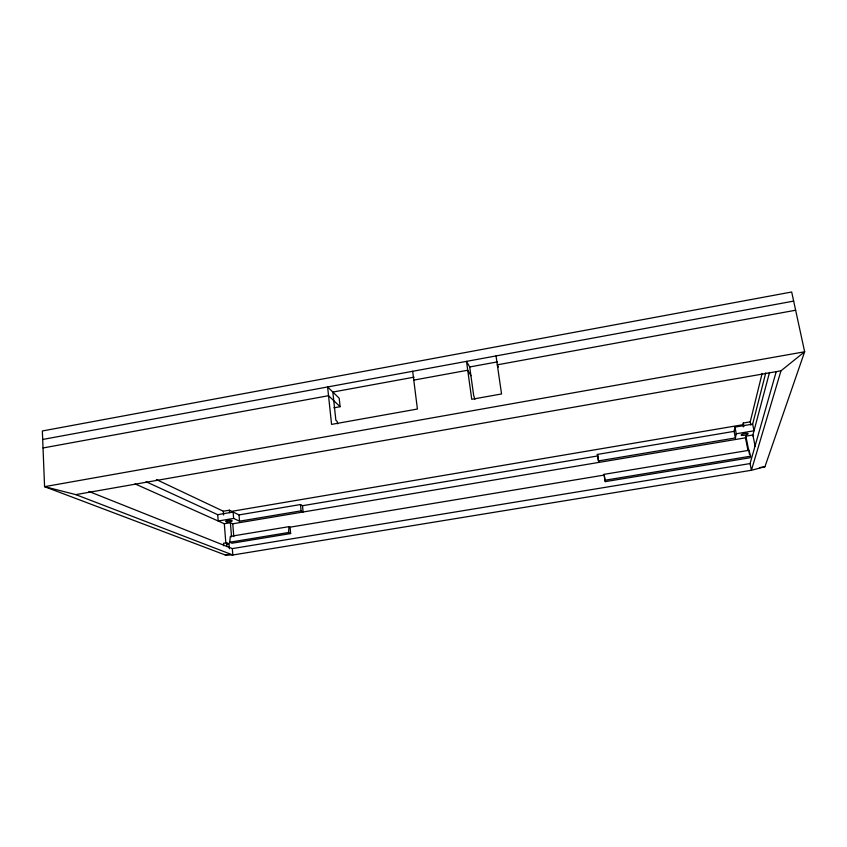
<?xml version="1.0" encoding="UTF-8"?>
<svg xmlns="http://www.w3.org/2000/svg" width="847" height="847" viewBox="0 0 847 847"><rect width="100%" height="100%" fill="white"/><g stroke="black" fill="none" stroke-linecap="round" stroke-linejoin="round"><path stroke-width="1.27" d="M290.648 533.546L288.562 532.509L289.007 526.654L230.342 536.384L229.664 542.239L232.046 543.223L290.648 533.546L290.055 527.183L289.007 526.654M734.105 431.356L597.347 454.437L598.416 460.937L735.397 437.931L734.105 431.356L734.952 427.1L752.644 424.103L765.752 372.892M735.397 437.931L736.265 433.78L734.952 427.1M743.306 426.909L743.253 423.024L750.23 421.838L762.141 373.4M747.986 450.424L745.476 437.825L745.879 436.173L752.877 434.998L769.552 372.362M749.055 450.286L750.601 456.184L750.177 457.729L605.309 481.625L604.917 480.249L604.017 474.362L749.055 450.286L748.843 451.07L745.879 436.173M88.893 491.451L232.311 548.602L232.83 554.997L75.806 494.616L44.573 486.665L804.65 351.77L780.976 370.817L751.405 470.276L764.926 466.739L804.65 351.77L791.68 292.003L42.35 430.975L44.573 486.665L225.281 554.986L232.83 554.997L751.405 470.276L750.061 463.563L776.191 371.759M42.689 439.455L793.66 301.098M414.098 377.159L332.85 392.055L335.857 420.228L337.148 421.372L337.699 423.828M496.024 355.931L501.551 393.961L471.747 399.297L466.496 361.373L469.704 366.963L497.528 361.86M43.028 447.968L328.53 395.708L340.102 406.698L333.813 407.841M413.77 380.112L467.724 370.234L470.921 375.697M795.64 310.224L497.316 364.824L498.417 367.047M75.806 494.616L780.976 370.817M156.377 479.561L223.312 511.228L229.378 510.201L231.739 511.334L742.872 424.728M146.097 481.742L217.711 514.68L233.116 512.064L239.013 514.912L300.494 504.537L302.506 505.712L597.781 455.94L598.85 462.409L598.416 460.937M302.506 505.712L303.11 512.001L301.108 510.847L239.532 521.191L233.634 518.428L218.208 521.021L217.711 514.68M736.265 433.78L753.999 430.795L752.644 424.103M135.065 483.902L224.307 523.742L230.395 522.726L232.756 523.795L745.476 437.825M290.055 527.183L604.229 475.061L605.309 481.625M229.399 548.803L228.986 543.721L226.583 542.747L223.513 543.255L223.714 545.807M229.664 542.239L288.562 532.509M604.917 480.249L750.601 456.184M226.954 544.06L228.986 543.721M232.311 548.602L750.061 463.563M225.281 554.986L229.188 554.351M759.706 467.597L764.926 466.739M597.347 454.437L597.781 455.94M604.017 474.362L604.229 475.061M750.23 421.838L750.887 425.12M752.877 434.998L755.175 446.422M743.253 423.024L743.91 426.306M749.066 452.182L749.51 454.405M474.945 399.276L473.674 395.485L469.704 366.963M412.669 371.293L417.412 409.027L331.569 424.389L327.609 386.963L339.192 398.217L340.102 406.698M300.494 504.537L301.108 510.847M239.013 514.912L239.532 521.191M233.116 512.064L233.634 518.428M232.756 523.795L233.793 536.543M229.378 510.201L229.579 512.7M230.395 522.726L231.538 536.892M226.583 542.747L226.89 546.569M223.312 511.228L223.608 514.976M224.307 523.742L225.831 542.948M752.655 435.834A3.547 0.773 -10.8 0 1 753.555 435.707M226.869 521.826A3.303 0.699 -5.1 0 0 232.184 520.937A3.303 0.699 -5.1 0 0 227.737 520.556A3.303 0.699 -5.1 0 0 226.869 521.826M742.681 435.411A3.589 0.794 -10.8 0 0 748.145 433.802A3.589 0.794 -10.8 0 0 743.041 433.96A3.589 0.794 -10.8 0 0 742.681 435.411"/></g></svg>
